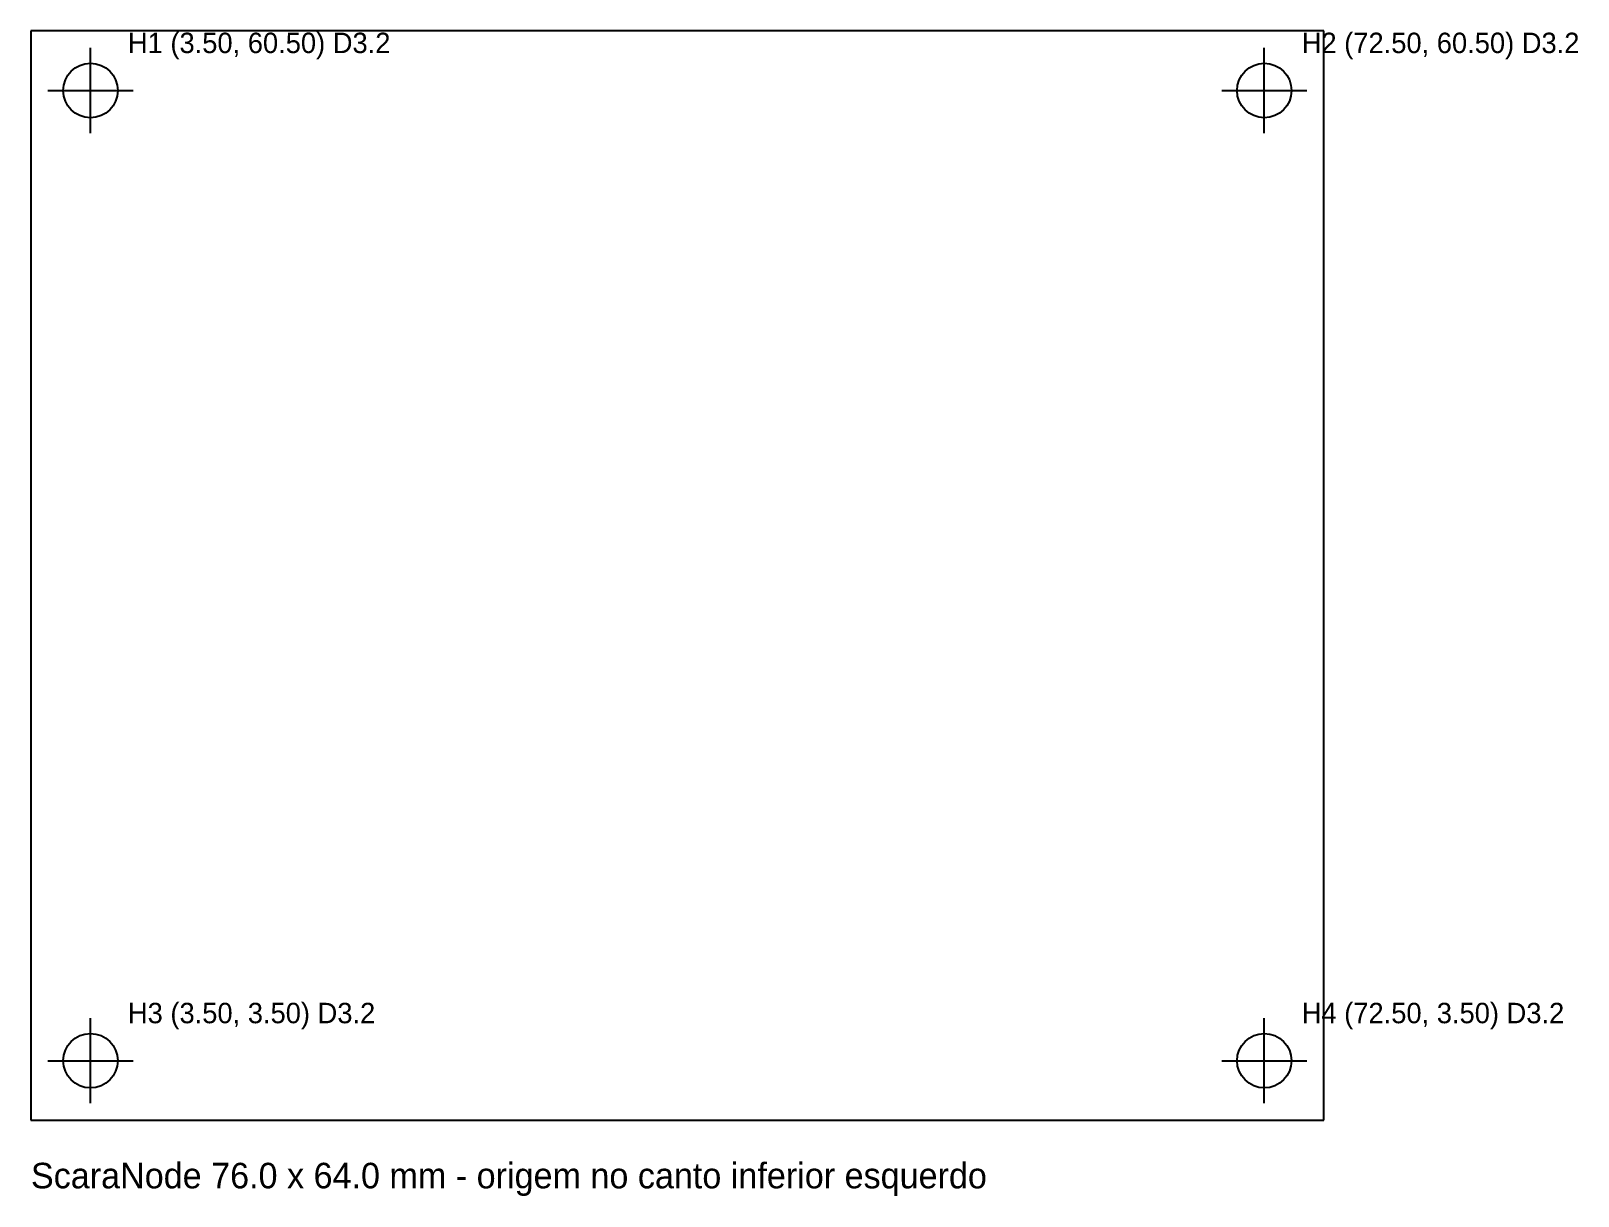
# Model space of a CAD drawing. Header units: metres. Extents: x 0 to 90.9, y -4.5 to 64.
import ezdxf

# ---------------------------------------------------------------- set-up
doc = ezdxf.new("R2010")
doc.units = ezdxf.units.M

msp = doc.modelspace()

# ---------------------------------------------------------------- linework, layer by layer
at = {"layer": 'CENTRO'}
for p, q in [((3.5, 58), (3.5, 63)), ((72.5, 58), (72.5, 63)), ((1, 60.5), (6, 60.5)), ((70, 60.5), (75, 60.5)), ((3.5, 1), (3.5, 6)), ((72.5, 1), (72.5, 6)), ((1, 3.5), (6, 3.5)), ((70, 3.5), (75, 3.5))]:
    msp.add_line(p, q, dxfattribs=at)
at = {"layer": 'CONTORNO'}
for p, q in [((76, 64), (0, 64)), ((0, 64), (0, 0)), ((76, 0), (76, 64)), ((0, 0), (76, 0))]:
    msp.add_line(p, q, dxfattribs=at)
at = {"layer": 'FUROS'}
for centre in [(3.5, 60.5), (72.5, 60.5), (3.5, 3.5), (72.5, 3.5)]:
    msp.add_circle(centre, 1.6, dxfattribs=at)

# ---------------------------------------------------------------- texts
at = {"layer": 'COTAS'}
for s, height, p in [('H1 (3.50, 60.50) D3.2', 1.2, (5.7, 62.7)), ('H2 (72.50, 60.50) D3.2', 1.2, (74.7, 62.7)), ('H3 (3.50, 3.50) D3.2', 1.2, (5.7, 5.7)), ('H4 (72.50, 3.50) D3.2', 1.2, (74.7, 5.7)), ('ScaraNode 76.0 x 64.0 mm - origem no canto inferior esquerdo', 1.5, (0, -4))]:
    msp.add_text(s, height=height, dxfattribs=at).set_placement(p)

doc.saveas('drawing.dxf')
